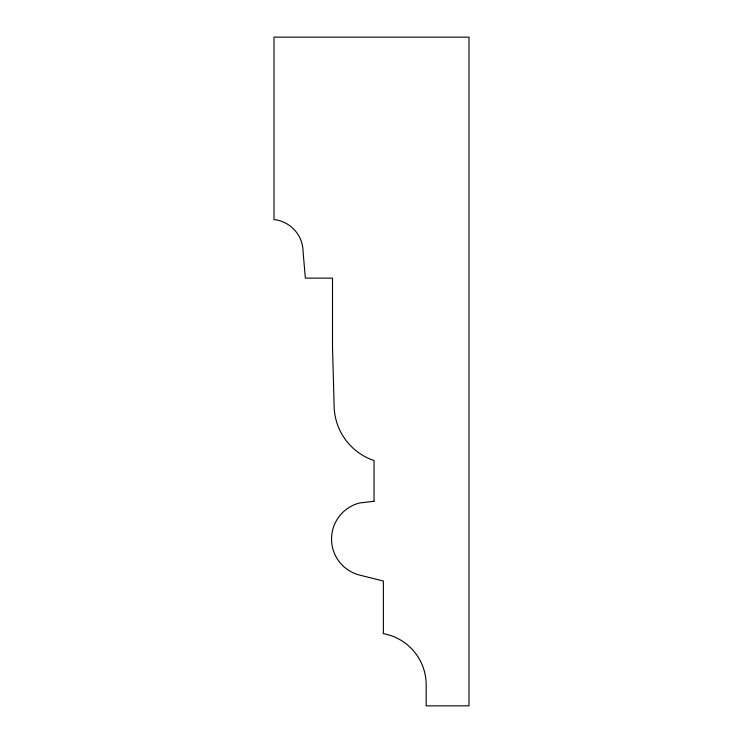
<?xml version="1.0" encoding="UTF-8"?>
<svg xmlns="http://www.w3.org/2000/svg" width="743" height="743" viewBox="0 0 743 743"><rect width="100%" height="100%" fill="white"/><g stroke="black" fill="none" stroke-linecap="round" stroke-linejoin="round"><path stroke-width="1.11" d="M374.045 501.274L359.631 502.974A37.187 37.187 0 0 0 359.631 575.091L383.369 581.035L383.369 633.64A52.029 52.029 0 0 1 426.166 685.055L426.166 705.85L469 705.85L469 37.15L274 37.15L274 219.575A32.618 32.618 0 0 1 303.079 251.766L305.364 278.123L332.502 278.123L332.502 346.851L334.192 407.944A58.548 58.548 0 0 0 374.045 460.549L374.045 501.274"/></g></svg>
